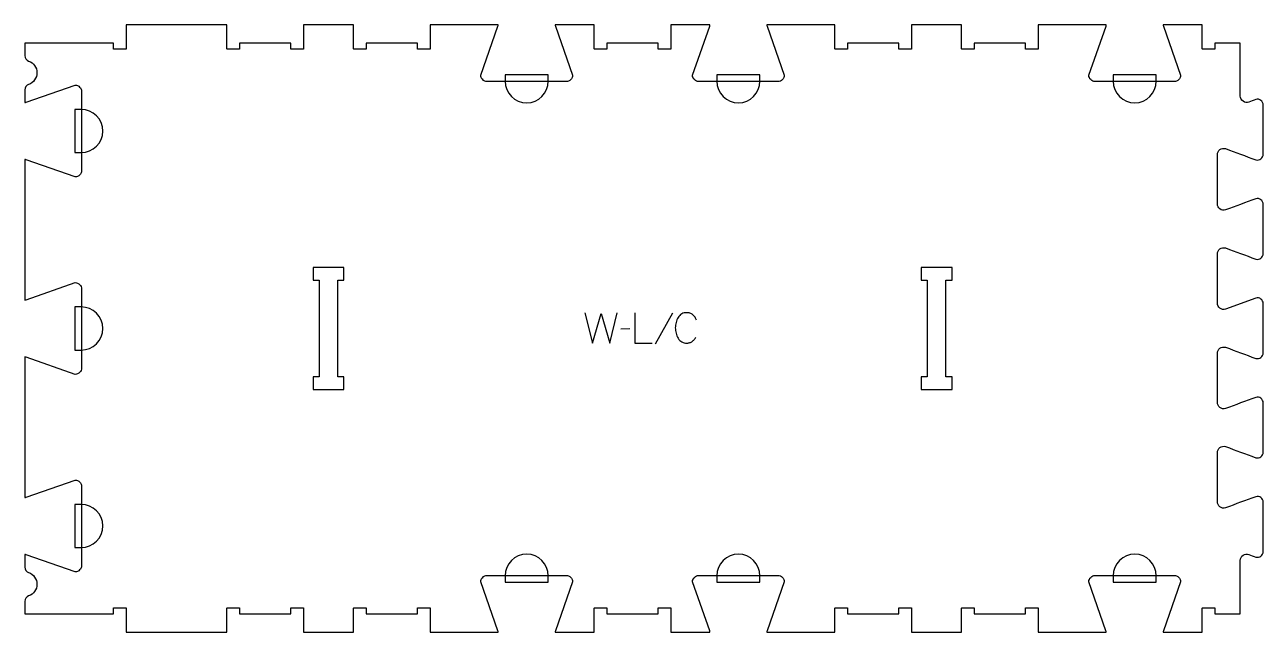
# Model space of a CAD drawing. Extents: x 0 to 1222, y 0 to 600.
import ezdxf

# ---------------------------------------------------------------- set-up
doc = ezdxf.new("R2010")
doc.units = 0
for name, color, linetype in [('1_ANYTOOL_1MMDEEP_LABELS_S', 2, 'CONTINUOUS'), ('3_ANYTOOL_CUTTHROUGH_INSID', 4, 'CONTINUOUS'), ('4_ANYTOOL_CUTTHROUGH_OUTSI', 5, 'CONTINUOUS'), ('5_ANYTOOL_HALF_MILL_9MM_IN', 3, 'CONTINUOUS')]:
    doc.layers.add(name, color=color, linetype=linetype)

msp = doc.modelspace()

# ---------------------------------------------------------------- linework, layer by layer
at = {"layer": '1_ANYTOOL_1MMDEEP_LABELS_S'}
for p, q in [((639.338637, 314.900476), (622.152922, 284.129047)), ((596.952922, 299.257618), (588.167208, 299.171904))]:
    msp.add_line(p, q, dxfattribs=at)
for points in [[(552.595779, 315.371904), (560.310065, 285.371904), (568.752922, 314.471904), (577.238637, 285.371904), (584.738637, 315.371904)], [(602.095779, 315.371904), (602.095779, 285.371904), (619.195779, 285.371904)]]:
    msp.add_lwpolyline(points, dxfattribs=at)
msp.add_lwpolyline([(662.952922, 307.871904, 0.059291), (661.416761, 310.801321, 0.066881), (659.202922, 313.250476, 0.04529), (657.885937, 314.174353, 0.046757), (656.422565, 314.841547, 0.04633), (654.782653, 315.245878, 0.037303), (653.095779, 315.371904, 0.054828), (650.590139, 315.096319, 0.073548), (648.247565, 314.19869, 0.073729), (646.278243, 312.670457, 0.056205), (644.760065, 310.679047, 0.033355), (643.538896, 308.289171, 0.034965), (642.654708, 305.755833, 0.034911), (642.124681, 303.087826, 0.031589), (641.952922, 300.371904, 0.032085), (642.127425, 297.655275, 0.035383), (642.665422, 294.987976, 0.035431), (643.563911, 292.452818, 0.033598), (644.802922, 290.064761, 0.058628), (646.365123, 288.063876, 0.073381), (648.386851, 286.545118, 0.072539), (650.832824, 285.644064, 0.05208), (653.438637, 285.371904, 0.033243), (654.880011, 285.46784, 0.042283), (656.288637, 285.779047, 0.042766), (657.531333, 286.286136, 0.044269), (658.667208, 287.000476, 0.055485), (660.679003, 288.915376, 0.045948), (662.267208, 291.200476)], format="xyb", dxfattribs=at)
at = {"layer": '3_ANYTOOL_CUTTHROUGH_INSID'}
for points in [[(315, 239.5), (315, 252), (309, 252), (309, 347.5), (315, 347.5), (315, 360), (284.5, 360), (284.5, 347.5), (290.5, 347.5), (290.5, 252), (284.5, 252), (284.5, 239.5)], [(915, 239.5), (915, 252), (909, 252), (909, 347.5), (915, 347.5), (915, 360), (884.5, 360), (884.5, 347.5), (890.5, 347.5), (890.5, 252), (884.5, 252), (884.5, 239.5)]]:
    msp.add_lwpolyline(points, close=True, dxfattribs=at)
at = {"layer": '4_ANYTOOL_CUTTHROUGH_OUTSI'}
msp.add_lwpolyline([(49.667412, 59.614035), (1.383805, 76.513148, 0.061178), (0, 76.744563), (0, 64.345563, 0.317837), (3.833333, 58.924411, -0.707107), (3.833333, 35.825589, 0.317837), (0, 30.404437), (0, 18), (87.5, 18), (87.5, 23.75, -0.414214), (87.75, 24), (99.75, 24, -0.414214), (100, 23.75), (100, 0), (199.5, 0), (199.5, 23.75, -0.414214), (199.75, 24), (211.75, 24, -0.414214), (212, 23.75), (212, 18), (262.5, 18), (262.5, 23.75, -0.414214), (262.75, 24), (274.75, 24, -0.414214), (275, 23.75), (275, 0), (324.5, 0), (324.5, 23.75, -0.414214), (324.75, 24), (336.75, 24, -0.414214), (337, 23.75), (337, 18), (387.5, 18), (387.5, 23.75, -0.414214), (387.75, 24), (399.75, 24, -0.414214), (400, 23.75), (400, 0), (467.191563, 0, 0.061784), (466.956569, 1.39487), (450.061035, 49.667412, -0.084368), (450.047, 49.75, -0.414214), (456.297, 56), (534.297, 56, -0.414214), (540.547, 49.75, -0.084368), (540.532965, 49.667412), (523.633852, 1.383805, 0.061178), (523.402437, 0), (562, 0), (562, 23.75, -0.414214), (562.25, 24), (574.25, 24, -0.414214), (574.5, 23.75), (574.5, 18), (625, 18), (625, 23.75, -0.414214), (625.25, 24), (637.25, 24, -0.414214), (637.5, 23.75), (637.5, 0), (676.097563, 0, 0.061784), (675.862569, 1.39487), (658.967035, 49.667412, -0.084368), (658.953, 49.75, -0.414214), (665.203, 56), (743.203, 56, -0.414214), (749.453, 49.75, -0.084368), (749.438965, 49.667412), (732.539852, 1.383805, 0.061178), (732.308437, 0), (799.5, 0), (799.5, 23.75, -0.414214), (799.75, 24), (811.75, 24, -0.414214), (812, 23.75), (812, 18), (862.5, 18), (862.5, 23.75, -0.414214), (862.75, 24), (874.75, 24, -0.414214), (875, 23.75), (875, 0), (924.5, 0), (924.5, 23.75, -0.414214), (924.75, 24), (936.75, 24, -0.414214), (937, 23.75), (937, 18), (987.5, 18), (987.5, 23.75, -0.414214), (987.75, 24), (999.75, 24, -0.414214), (1000, 23.75), (1000, 0), (1067.191563, 0, 0.061784), (1066.956569, 1.39487), (1050.061035, 49.667412, -0.084368), (1050.047, 49.75, -0.414214), (1056.297, 56), (1134.297, 56, -0.414214), (1140.547, 49.75, -0.084368), (1140.532965, 49.667412), (1123.633852, 1.383805, 0.061178), (1123.402437, 0), (1162, 0), (1162, 23.75, -0.414214), (1162.25, 24), (1174.25, 24, -0.414214), (1174.5, 23.75), (1174.5, 18), (1199.5, 18), (1199.5, 70.88344, -0.522099), (1207.915905, 76.746149, 0.000017), (1214.72307, 74.231597, 0.236337), (1219.792799, 75.130618, 0.237079), (1222.110448, 79.743803), (1222.110904, 128.249888, 0.237079), (1219.793255, 132.863071, 0.237104), (1214.708738, 133.75716, -0.000004), (1184.947536, 122.762561, -0.015604), (1184.932741, 122.757614, -0.237079), (1179.406001, 123.729698, -0.237079), (1176.886817, 128.74403), (1176.887273, 177.250114, -0.237079), (1179.406457, 182.264444, -0.237077), (1184.93305, 183.236528, -0.015611), (1184.947852, 183.231579, 0.000004), (1214.723525, 172.231597, 0.236337), (1219.793255, 173.130618, 0.237079), (1222.110904, 177.743803), (1222.11136, 226.249888, 0.237079), (1219.793711, 230.863071, 0.237104), (1214.709194, 231.75716, -0.000004), (1184.947992, 220.762561, -0.015604), (1184.933197, 220.757614, -0.237079), (1179.406457, 221.729698, -0.237079), (1176.887273, 226.74403), (1176.887728, 275.250114, -0.237079), (1179.406913, 280.264444, -0.237077), (1184.933506, 281.236528, -0.015611), (1184.948308, 281.231579, 0.000004), (1214.723981, 270.231597, 0.236337), (1219.793711, 271.130618, 0.237079), (1222.11136, 275.743803), (1222.111816, 324.249888, 0.237079), (1219.794166, 328.863071, 0.237104), (1214.70965, 329.75716), (1184.948448, 318.762561, -0.015604), (1184.933653, 318.757614, -0.237079), (1179.406913, 319.729698, -0.237079), (1176.887728, 324.74403), (1176.888184, 373.250114, -0.237079), (1179.407368, 378.264444, -0.237077), (1184.933962, 379.236528, -0.015611), (1184.948763, 379.231579, 0.000004), (1214.724437, 368.231597, 0.236337), (1219.794166, 369.130618, 0.237079), (1222.111816, 373.743803), (1222.112272, 422.249888, 0.237079), (1219.794622, 426.863071, 0.237104), (1214.710106, 427.75716, -0.000004), (1184.948904, 416.762561, -0.015604), (1184.934109, 416.757614, -0.237079), (1179.407368, 417.729698, -0.237079), (1176.888184, 422.74403), (1176.88864, 471.250875, -0.237079), (1179.407824, 476.265205, -0.237077), (1184.934418, 477.237289, -0.015611), (1184.949219, 477.23234, 0.000004), (1214.724893, 466.232357, 0.236337), (1219.794622, 467.131379, 0.237079), (1222.112272, 471.744564), (1222.112727, 520.250649, 0.237079), (1219.795078, 524.863832, 0.237104), (1214.710561, 525.757921, -0.000017), (1207.915205, 523.247523, -0.245331), (1202.176932, 523.982073, -0.245331), (1199.499544, 529.110322), (1199.499544, 581.5), (1174.5, 581.5), (1174.5, 575.75, -0.414214), (1174.25, 575.5), (1162.25, 575.5, -0.414214), (1162, 575.75), (1162, 599.5), (1123.402437, 599.5, 0.061784), (1123.637431, 598.10513), (1140.532965, 549.832588, -0.084368), (1140.547, 549.75, -0.414214), (1134.297, 543.5), (1056.297, 543.5, -0.414214), (1050.047, 549.75, -0.084368), (1050.061035, 549.832588), (1066.960148, 598.116195, 0.061178), (1067.191563, 599.5), (1049.75, 599.5), (1000, 599.5), (1000, 575.75, -0.414214), (999.75, 575.5), (987.75, 575.5, -0.414214), (987.5, 575.75), (987.5, 581.5), (937, 581.5), (937, 575.75, -0.414214), (936.75, 575.5), (924.75, 575.5, -0.414214), (924.5, 575.75), (924.5, 599.5), (875, 599.5), (875, 575.75, -0.414214), (874.75, 575.5), (862.75, 575.5, -0.414214), (862.5, 575.75), (862.5, 581.5), (812, 581.5), (812, 575.75, -0.414214), (811.75, 575.5), (799.75, 575.5, -0.414214), (799.5, 575.75), (799.5, 599.5), (732.308437, 599.5, 0.061784), (732.543431, 598.10513), (749.438965, 549.832588, -0.084368), (749.453, 549.75, -0.414214), (743.203, 543.5), (665.203, 543.5, -0.414214), (658.953, 549.75, -0.084368), (658.967035, 549.832588), (675.866148, 598.116195, 0.061178), (676.097563, 599.5), (637.5, 599.5), (637.5, 575.75, -0.414214), (637.25, 575.5), (625.25, 575.5, -0.414214), (625, 575.75), (625, 581.5), (574.5, 581.5), (574.5, 575.75, -0.414214), (574.25, 575.5), (562.25, 575.5, -0.414214), (562, 575.75), (562, 599.5), (523.402437, 599.5, 0.061784), (523.637431, 598.10513), (540.532965, 549.832588, -0.084368), (540.547, 549.75, -0.414214), (534.297, 543.5), (456.297, 543.5, -0.414214), (450.047, 549.75, -0.084368), (450.061035, 549.832588), (466.960148, 598.116195, 0.061178), (467.191563, 599.5), (449.75, 599.5), (400, 599.5), (400, 575.75, -0.414214), (399.75, 575.5), (387.75, 575.5, -0.414214), (387.5, 575.75), (387.5, 581.5), (337, 581.5), (337, 575.75, -0.414214), (336.75, 575.5), (324.75, 575.5, -0.414214), (324.5, 575.75), (324.5, 599.5), (275, 599.5), (275, 575.75, -0.414214), (274.75, 575.5), (262.75, 575.5, -0.414214), (262.5, 575.75), (262.5, 581.5), (212, 581.5), (212, 575.75, -0.414214), (211.75, 575.5), (199.75, 575.5, -0.414214), (199.5, 575.75), (199.5, 599.5), (100, 599.5), (100, 575.75, -0.414214), (99.75, 575.5), (87.75, 575.5, -0.414214), (87.5, 575.75), (87.5, 581.5), (0, 581.5), (0, 569.095563, 0.317837), (3.833333, 563.674411, -0.707107), (3.833333, 540.575589, 0.317837), (0, 535.154437), (0, 522.755437, 0.061784), (1.39487, 522.990431), (49.667412, 539.885965, -0.084368), (49.75, 539.9, -0.414214), (56, 533.65), (56, 455.65, -0.414214), (49.75, 449.4, -0.084368), (49.667412, 449.414035), (1.383805, 466.313148, 0.061178), (0, 466.544563), (0, 327.855437, 0.061784), (1.39487, 328.090431), (49.667412, 344.985965, -0.084368), (49.75, 345, -0.414214), (56, 338.75), (56, 260.75, -0.414214), (49.75, 254.5, -0.084368), (49.667412, 254.514035), (1.383805, 271.413148, 0.061178), (0, 271.644563), (0, 132.955437, 0.061784), (1.39487, 133.190431), (49.667412, 150.085965, -0.084368), (49.75, 150.1, -0.414214), (56, 143.85), (56, 65.85, -0.414214), (49.75, 59.6, -0.084368)], format="xyb", close=True, dxfattribs=at)
at = {"layer": '5_ANYTOOL_HALF_MILL_9MM_IN'}
for points in [[(474.047, 543.75, 1), (516.547, 543.75), (516.547, 550), (474.047, 550)], [(682.953, 543.75, 1), (725.453, 543.75), (725.453, 550), (682.953, 550)], [(1074.047002, 543.74, 0.999765), (1116.547, 543.75), (1116.547, 550), (1074.047, 550)], [(55.5, 473.4), (55.75, 473.4, 1), (55.75, 515.9), (49.5, 515.9), (49.5, 473.4)], [(55.5, 278.5), (55.75, 278.5, 1), (55.75, 321), (49.5, 321), (49.5, 278.5)], [(55.76, 83.600002, 0.999765), (55.75, 126.1), (49.5, 126.1), (49.5, 83.6)], [(516.546998, 55.76, 0.999765), (474.047, 55.75), (474.047, 49.5), (516.547, 49.5)], [(725.452998, 55.76, 0.999765), (682.953, 55.75), (682.953, 49.5), (725.453, 49.5)], [(1116.547, 55.75, 1), (1074.047, 55.75), (1074.047, 49.5), (1116.547, 49.5)]]:
    msp.add_lwpolyline(points, format="xyb", close=True, dxfattribs=at)

doc.saveas('drawing.dxf')
